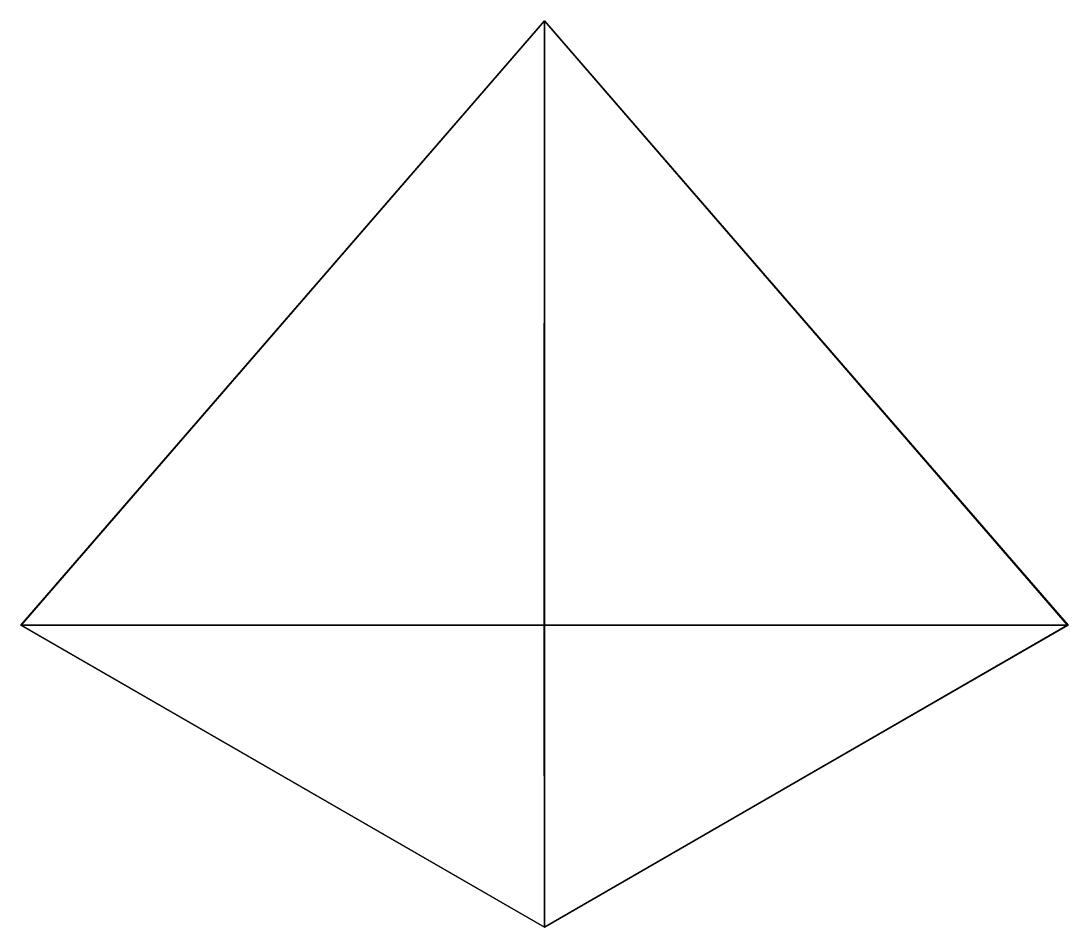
# Model space of a CAD drawing. Header units: metres. Extents: x -0.433 to 0.433, y -0.498 to 0.252.
import ezdxf

# ---------------------------------------------------------------- set-up
doc = ezdxf.new("R2010")
doc.units = ezdxf.units.M

msp = doc.modelspace()

# ---------------------------------------------------------------- linework, layer by layer
at = {"layer": 'football'}
for points in [[(-0.000073, 0.252341), (-0.00037, -0.247659, -0.5), (-0.433185, -0.247659, -0.249829)], [(-0.000073, 0.252341), (-0.433185, -0.247659, -0.249829), (-0.433037, -0.247659, 0.250086)], [(-0.000073, 0.252341), (-0.433037, -0.247659, 0.250086), (-0.000073, -0.247659, 0.5)], [(-0.000073, 0.252341), (0.432741, -0.247659, -0.250342), (-0.00037, -0.247659, -0.5)], [(-0.000073, 0.252341), (-0.000073, -0.247659, 0.5), (0.433186, -0.247659, 0.249572)], [(-0.000073, 0.252341), (0.433186, -0.247659, 0.249572), (0.432741, -0.247659, -0.250342)], [(-0.433185, -0.247659, -0.249829), (-0.00037, -0.247659, -0.5), (-0.000073, -0.497658)], [(-0.433037, -0.247659, 0.250086), (-0.433185, -0.247659, -0.249829), (-0.000073, -0.497658)], [(-0.000073, -0.247659, 0.5), (-0.433037, -0.247659, 0.250086), (-0.000073, -0.497658)], [(-0.00037, -0.247659, -0.5), (0.432741, -0.247659, -0.250342), (-0.000073, -0.497658)], [(0.433186, -0.247659, 0.249572), (-0.000073, -0.247659, 0.5), (-0.000073, -0.497658)], [(0.432741, -0.247659, -0.250342), (0.433186, -0.247659, 0.249572), (-0.000073, -0.497658)]]:
    msp.add_3dface(points, dxfattribs=at)

doc.saveas('drawing.dxf')
